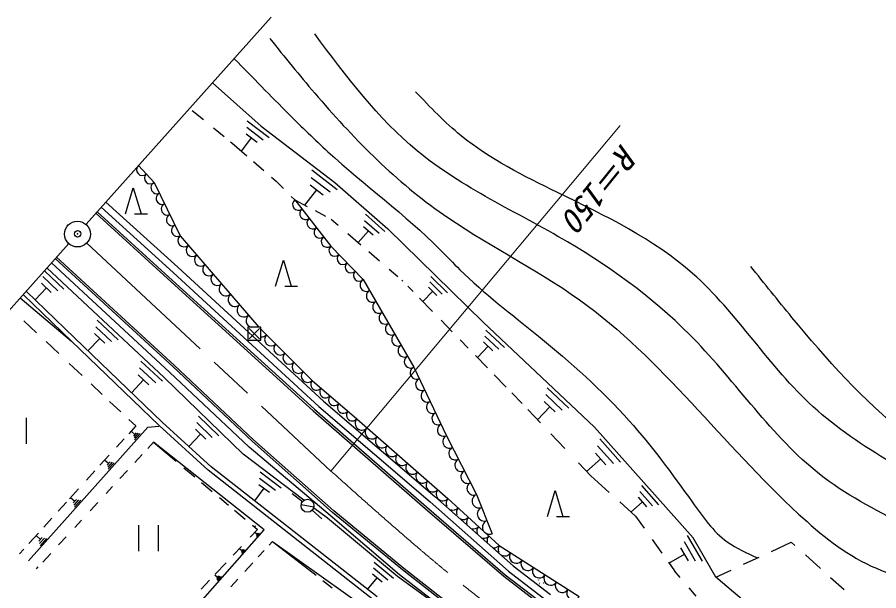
# Model space of a CAD drawing. Units: millimetres, scale not verified. Extents: x 40000 to 680000, y 20000 to 380000.
# Drawn here: x 89702 to 156324, y 272558 to 316918 of the extents above; entities that cross this region are included whole.
import ezdxf
from ezdxf.enums import TextEntityAlignment as Align

# ---------------------------------------------------------------- set-up
doc = ezdxf.new("R2010")
doc.units = ezdxf.units.MM
doc.header["$LTSCALE"] = 1000
doc.header["$PDMODE"] = 32
doc.header["$PDSIZE"] = 500
doc.linetypes.add('CHAIN', pattern=[18.5, 12, -1.5, 3.5, -1.5])
for name, color, linetype, lineweight in [('M-BGD', 7, 'Continuous', 25), ('M-BMK', 2, 'CHAIN', 13), ('M-BMK-ROW', 30, 'Continuous', 25), ('M-BMK-SRVR', 3, 'Continuous', 25), ('M-STR-HTXT', 7, 'Continuous', 13)]:
    doc.layers.add(name, color=color, linetype=linetype, lineweight=lineweight)
doc.layers.add('M-OTRS', color=6, linetype='Continuous')
doc.styles.add('ＭＳ ゴシック', font='')
doc.styles.get('ＭＳ ゴシック').set_extended_font_data('MS Gothic')

msp = doc.modelspace()

# ---------------------------------------------------------------- linework, layer by layer
at = {"layer": 'M-BGD'}
for p, q in [((104809, 311846), (108560, 308482)), ((103228, 309711), (104094, 309007)), ((107495, 308912), (109196, 307617)), ((108560, 308482), (114259, 304133)), ((104870, 308375), (105695, 307705)), ((107400, 307912), (108256, 307264)), ((107452, 308411), (108726, 307441)), ((106205, 307290), (106297, 307215)), ((106297, 307215), (107463, 306199)), ((107047, 306564), (107828, 307588)), ((99081, 305444), (100302, 304141)), ((107963, 305763), (108781, 305051)), ((109359, 304546), (109714, 304237)), ((112425, 304532), (113902, 303402)), ((112472, 305113), (114449, 303605)), ((100302, 304141), (102292, 300015)), ((109714, 304237), (110292, 303664)), ((112366, 303943), (113354, 303189)), ((114259, 304133), (118358, 300554)), ((98080, 301723), (98680, 303723)), ((98680, 303723), (99280, 301723)), ((111952, 302382), (112865, 303565)), ((96561, 302626), (102123, 297585)), ((110898, 303063), (111171, 302793)), ((111171, 302793), (112125, 302286)), ((111171, 302793), (113943, 299212)), ((95885, 301871), (101420, 296809)), ((96194, 302216), (101752, 297179)), ((112741, 301958), (113537, 301535)), ((95785, 301759), (101319, 296698)), ((98780, 301723), (99780, 301723)), ((113966, 301307), (114517, 300834)), ((116555, 301207), (117681, 300214)), ((116621, 301673), (118135, 300353)), ((116476, 300734), (117228, 300075)), ((118358, 300554), (125732, 293328)), ((102292, 300015), (105492, 296297)), ((115271, 300186), (116272, 299325)), ((116063, 299499), (116853, 300409)), ((113943, 299212), (116461, 296630)), ((116887, 298796), (117719, 298080)), ((101489, 289473), (92362, 297932)), ((101769, 289883), (92647, 298251)), ((101871, 289993), (92747, 298362)), ((109686, 296129), (110286, 298129)), ((110286, 298129), (110886, 296129)), ((91803, 297307), (93312, 295884)), ((101058, 289041), (91998, 297525)), ((101752, 297179), (113016, 286818)), ((102123, 297585), (113381, 287230)), ((118461, 297442), (119140, 296858)), ((91672, 296852), (92831, 295760)), ((101319, 296698), (112579, 286483)), ((101420, 296809), (112678, 286595)), ((116461, 296630), (120369, 289851)), ((119450, 296592), (119510, 296530)), ((121686, 296872), (122985, 295602)), ((91083, 295059), (91960, 295994)), ((91569, 296352), (92339, 295629)), ((105492, 296297), (108373, 292935)), ((110386, 296129), (111386, 296129)), ((119916, 296114), (120312, 295707)), ((121500, 296042), (122144, 295403)), ((121599, 296461), (122570, 295506)), ((89929, 295212), (93890, 291860)), ((93890, 291860), (90160, 295470)), ((94133, 292112), (90393, 295731)), ((120813, 295193), (121813, 294166)), ((121061, 294944), (121828, 295726)), ((90221, 293442), (91202, 292518)), ((95877, 293493), (97495, 291970)), ((122482, 293479), (123344, 292594)), ((125732, 293328), (134341, 285211)), ((95781, 292981), (96992, 291840)), ((108275, 293051), (108362, 292963)), ((108542, 292784), (112513, 288816)), ((125936, 292721), (127391, 291361)), ((91931, 291833), (92917, 290905)), ((100666, 285339), (93890, 291860)), ((100905, 285595), (94133, 292112)), ((95168, 291112), (96081, 292081)), ((95674, 292462), (96478, 291702)), ((123957, 291965), (124581, 291324)), ((125850, 292259), (126941, 291241)), ((125294, 290592), (126119, 291466)), ((125754, 291799), (126482, 291123)), ((125140, 290751), (126063, 289802)), ((93725, 290145), (94718, 289211)), ((99261, 290317), (100925, 288766)), ((107875, 284117), (101769, 289883)), ((107976, 284227), (101871, 289993)), ((120369, 289851), (122887, 284550)), ((99055, 289267), (99885, 288482)), ((99164, 289796), (100411, 288628)), ((107632, 283667), (101489, 289473)), ((126581, 289270), (127522, 288305)), ((95414, 288557), (96279, 287742)), ((98541, 287878), (99470, 288874)), ((107178, 283120), (101058, 289041)), ((112513, 288816), (115958, 285846)), ((127952, 287864), (128740, 287035)), ((130677, 288255), (132354, 286670)), ((96847, 287208), (97710, 286396)), ((113381, 287230), (122000, 279859)), ((130457, 287187), (131305, 286388)), ((130568, 287726), (131830, 286533)), ((112579, 286483), (121240, 278927)), ((112678, 286595), (121338, 279041)), ((113016, 286818), (121639, 279445)), ((129175, 286577), (130154, 285547)), ((129930, 285780), (130882, 286792)), ((90395, 285934), (90395, 283934)), ((103707, 286069), (105284, 284543)), ((115958, 285846), (123008, 279696)), ((90573, 274878), (99789, 285224)), ((98869, 285306), (98325, 284708)), ((98341, 285802), (98869, 285306)), ((99789, 285224), (100650, 285295)), ((104475, 281878), (100666, 285339)), ((104701, 282145), (100905, 285595)), ((103602, 285560), (104783, 284423)), ((134341, 285211), (141976, 276641)), ((98505, 284904), (98792, 284647)), ((98897, 284770), (98688, 284524)), ((99054, 284741), (98733, 284383)), ((99201, 284713), (98766, 284235)), ((102964, 283725), (103884, 284673)), ((103486, 285052), (104281, 284293)), ((122887, 284550), (125224, 280015)), ((130973, 284686), (132046, 283557)), ((97970, 284318), (97375, 283662)), ((99808, 283569), (100244, 284041)), ((100244, 284041), (101991, 282576)), ((108808, 277266), (100244, 284041)), ((114076, 278623), (107875, 284117)), ((114173, 278737), (107976, 284227)), ((134742, 284311), (136356, 282494)), ((113889, 278382), (107632, 283667)), ((134414, 283213), (135230, 282297)), ((134578, 283762), (135798, 282395)), ((96818, 283050), (96102, 282262)), ((96468, 282660), (96775, 282399)), ((96880, 282522), (96659, 282268)), ((97037, 282493), (96702, 282118)), ((98797, 282476), (99365, 283091)), ((111863, 279562), (107178, 283120)), ((133731, 281784), (134828, 282759)), ((95709, 281830), (95055, 281109)), ((97194, 282463), (96746, 281967)), ((97646, 281231), (98226, 281859)), ((102591, 282073), (103437, 281363)), ((117316, 271810), (104475, 281878)), ((117530, 272087), (104701, 282145)), ((133094, 282455), (134054, 281445)), ((108446, 281267), (109668, 280347)), ((108485, 281748), (110117, 280518)), ((134054, 281445), (135473, 280167)), ((96580, 280079), (97072, 280611)), ((103943, 280938), (104781, 280235)), ((108066, 279507), (108809, 280487)), ((108397, 280788), (109209, 280179)), ((137971, 280687), (139283, 279211)), ((94452, 280447), (93756, 279681)), ((111750, 279438), (110955, 280044)), ((122000, 279859), (128050, 274499)), ((125224, 280015), (126423, 276969)), ((130699, 278310), (131299, 280310)), ((131299, 280310), (131899, 278310)), ((137847, 280242), (138830, 279132)), ((93505, 279404), (92869, 278705)), ((93834, 279775), (94157, 279490)), ((94273, 279621), (94039, 279350)), ((94442, 279600), (94090, 279188)), ((94609, 279569), (94131, 279027)), ((95352, 278752), (95943, 279390)), ((105348, 279760), (106029, 279188)), ((111657, 279227), (112640, 279044)), ((121639, 279445), (127699, 274075)), ((123008, 279696), (126965, 276060)), ((136290, 279430), (137522, 278320)), ((137162, 278640), (138040, 279422)), ((137712, 279789), (138369, 279056)), ((106501, 278792), (107337, 278091)), ((112515, 278796), (113249, 278116)), ((113700, 278167), (112623, 278985)), ((119501, 274176), (114076, 278623)), ((119595, 274293), (114173, 278737)), ((121240, 278927), (127329, 273675)), ((121338, 279041), (127423, 273792)), ((92385, 278172), (91747, 277470)), ((94162, 277464), (94668, 278012)), ((119113, 273660), (113700, 278167)), ((119275, 273794), (113889, 278382)), ((131399, 278310), (132399, 278310)), ((137522, 278320), (138186, 277387)), ((99106, 275625), (99106, 277625)), ((99959, 267245), (108808, 277266)), ((100606, 277625), (100606, 275625)), ((108278, 277301), (107703, 276692)), ((107896, 277622), (108278, 277301)), ((108045, 277522), (108075, 277562)), ((108065, 277592), (108115, 277552)), ((108065, 277582), (108105, 277552)), ((108065, 277562), (108085, 277552)), ((91336, 277018), (90594, 276201)), ((91166, 276824), (91508, 276526)), ((91625, 276667), (91380, 276387)), ((91802, 276634), (91429, 276216)), ((91970, 276603), (91478, 276044)), ((92905, 276105), (93483, 276730)), ((108072, 277085), (108220, 276955)), ((108273, 277017), (108168, 276894)), ((108351, 277002), (108195, 276818)), ((108430, 276987), (108211, 276743)), ((138803, 276518), (139552, 275464)), ((141515, 276841), (142669, 274845)), ((143728, 273612), (141976, 276641)), ((107038, 275986), (106401, 275311)), ((106903, 275838), (107078, 275684)), ((109181, 276095), (109442, 276378)), ((109442, 276378), (112808, 273764)), ((109442, 276378), (124618, 265559)), ((126965, 276060), (133167, 272102)), ((141002, 275889), (141578, 274886)), ((141264, 276369), (142123, 274865)), ((148027, 275607), (149541, 276310)), ((149541, 276310), (149824, 276059)), ((90202, 275770), (89872, 275407)), ((91681, 274782), (92289, 275439)), ((107141, 275753), (107014, 275614)), ((107232, 275746), (107038, 275528)), ((107320, 275730), (107063, 275442)), ((108343, 275181), (108802, 275681)), ((140097, 274694), (141295, 275386)), ((145868, 274605), (147080, 275168)), ((150645, 275327), (151823, 274280)), ((105852, 274729), (105017, 273844)), ((107304, 274050), (107930, 274731)), ((117296, 274782), (118792, 273536)), ((128050, 274499), (130940, 272269)), ((140051, 274762), (140515, 274108)), ((91185, 274245), (91329, 274401)), ((117176, 273869), (117915, 273252)), ((117241, 274325), (118359, 273393)), ((124875, 269965), (119501, 274176)), ((124967, 270083), (119595, 274293)), ((127699, 274075), (130603, 271833)), ((140963, 273593), (140515, 274108)), ((143728, 273612), (144906, 274159)), ((104582, 273383), (103917, 272678)), ((104976, 273797), (105196, 273614)), ((105273, 273701), (105107, 273519)), ((105381, 273681), (105147, 273409)), ((105489, 273661), (105178, 273302)), ((106218, 272867), (106757, 273455)), ((113326, 273362), (114053, 272797)), ((116799, 272667), (117547, 273565)), ((124664, 269639), (119113, 273660)), ((124664, 269639), (119275, 273794)), ((127329, 273675), (130279, 271429)), ((127423, 273792), (130370, 271548)), ((147443, 270460), (143728, 273612)), ((152603, 273586), (153660, 272645)), ((142216, 272152), (141661, 272789))]:
    msp.add_line(p, q, dxfattribs=at)
for centre, radius in [((112148, 279135), 500), ((130013, 273399), 10), ((130394, 273156), 10), ((130098, 273119), 10)]:
    msp.add_circle(centre, radius, dxfattribs=at)
for centre, radius, start, end in [((99378, 305127), 451, 133.12624, 313.12624), ((99994, 304470), 451, 133.12624, 313.12624), ((100501, 303728), 458, 115.74493, 295.74493), ((100899, 302903), 458, 115.74493, 295.74493), ((101297, 302078), 458, 115.74493, 295.74493), ((111448, 302435), 453, 127.74841, 307.74841), ((112002, 301719), 453, 127.74841, 307.74841), ((101695, 301253), 458, 115.74493, 295.74493), ((112557, 301002), 453, 127.74841, 307.74841), ((102093, 300427), 458, 115.74493, 295.74493), ((113111, 300286), 453, 127.74841, 307.74841), ((102612, 299643), 490, 130.72703, 310.72703), ((113666, 299570), 453, 127.74841, 307.74841), ((103252, 298899), 490, 130.72703, 310.72703), ((114257, 298889), 451, 134.27303, 314.27303), ((103892, 298156), 490, 130.72703, 310.72703), ((114887, 298244), 451, 134.27303, 314.27303), ((115516, 297598), 451, 134.27303, 314.27303), ((104532, 297412), 490, 130.72703, 310.72703), ((116146, 296952), 451, 134.27303, 314.27303), ((105172, 296669), 490, 130.72703, 310.72703), ((116705, 296206), 489, 119.9639, 299.9639), ((105840, 295891), 534, 130.59685, 310.59685), ((106536, 295080), 534, 130.59685, 310.59685), ((117193, 295359), 489, 119.9639, 299.9639), ((107231, 294268), 534, 130.59685, 310.59685), ((117682, 294511), 489, 119.9639, 299.9639), ((107927, 293456), 534, 130.59685, 254.50353), ((118170, 293664), 489, 119.9639, 299.9639), ((118659, 292817), 489, 119.9639, 299.9639), ((107927, 293456), 534, 310.25923, 310.59685), ((108628, 292698), 499, 259.36743, 315.02488), ((109334, 291992), 499, 135.02488, 315.02488), ((119147, 291969), 489, 119.9639, 299.9639), ((110041, 291286), 499, 135.02488, 315.02488), ((119636, 291122), 489, 119.9639, 299.9639), ((110747, 290580), 499, 135.02488, 315.02488), ((120124, 290275), 489, 119.9639, 299.9639), ((111454, 289874), 499, 135.02488, 315.02488), ((120578, 289409), 489, 115.41222, 295.41222), ((112160, 289169), 499, 135.02488, 315.02488), ((112858, 288519), 455, 139.23501, 319.23501), ((120998, 288526), 489, 115.41222, 295.41222), ((113547, 287925), 455, 139.23501, 319.23501), ((121418, 287642), 489, 115.41222, 295.41222), ((114236, 287331), 455, 139.23501, 319.23501), ((121838, 286758), 489, 115.41222, 295.41222), ((114925, 286737), 455, 139.23501, 319.23501), ((115614, 286143), 455, 139.23501, 319.23501), ((116350, 285504), 520, 138.8982, 318.8982), ((122258, 285875), 489, 115.41222, 295.41222), ((117133, 284821), 520, 138.8982, 318.8982), ((122677, 284991), 489, 115.41222, 295.41222), ((117916, 284138), 520, 138.8982, 318.8982), ((123121, 284096), 510, 117.25944, 297.25944), ((118700, 283454), 520, 138.8982, 318.8982), ((123588, 283189), 510, 117.25944, 297.25944), ((119483, 282771), 520, 138.8982, 318.8982), ((124055, 282282), 510, 117.25944, 297.25944), ((120266, 282088), 520, 138.8982, 318.8982), ((124523, 281375), 510, 117.25944, 297.25944), ((121049, 281404), 520, 138.8982, 318.8982), ((121833, 280721), 520, 138.8982, 318.8982), ((124990, 280469), 510, 117.25944, 297.25944), ((122616, 280038), 520, 138.8982, 318.8982), ((125423, 279507), 546, 111.49191, 291.49191), ((123403, 279332), 538, 137.42518, 204.35631), ((123403, 279332), 538, 248.43583, 317.42518), ((124195, 278605), 538, 137.42518, 198.62005), ((125823, 278492), 546, 111.49191, 291.49191), ((124195, 278605), 538, 246.67483, 317.42518), ((124986, 277878), 538, 137.42518, 197.98425), ((126223, 277477), 546, 111.49191, 291.49191), ((124986, 277878), 538, 254.97496, 317.42518), ((125778, 277151), 538, 137.42518, 197.36007), ((125778, 277151), 538, 260.40709, 317.42518), ((126570, 276423), 538, 137.42518, 191.86349), ((126570, 276423), 538, 265.8431, 317.42518), ((127408, 275777), 526, 147.45575, 205.8889), ((127408, 275777), 526, 245.29974, 327.45575), ((128294, 275212), 526, 147.45575, 327.45575), ((129180, 274646), 526, 147.45575, 327.45575), ((130066, 274081), 526, 147.45575, 327.45575), ((130952, 273515), 526, 147.45575, 327.45575), ((131838, 272950), 526, 147.45575, 327.45575), ((132724, 272385), 526, 147.45575, 327.45575)]:
    msp.add_arc(centre, radius, start, end, dxfattribs=at)
for points, knots in [([(109242, 315260), (110382, 313848), (111522, 312435), (112704, 311050), (115589, 307670), (118726, 304454), (122340, 301882), (125825, 299403), (129753, 297522), (133193, 295052), (139547, 290490), (144235, 283918), (150126, 278493), (151844, 276911), (153664, 275427), (155740, 274470), (157849, 273497), (160223, 273069), (162289, 271944), (163827, 271106), (165194, 269880), (166124, 268389), (166454, 267860), (166729, 267298), (167122, 266825), (167326, 266579), (167561, 266358), (167790, 266133), (168019, 265907), (168242, 265677), (168471, 265452), (168700, 265228), (168936, 265009), (169176, 264796), (169418, 264582), (169666, 264375), (169920, 264176), (170146, 263999), (170378, 263830), (170616, 263669), (170853, 263509), (171097, 263358), (171348, 263219), (171597, 263080), (171852, 262954), (172114, 262843), (172374, 262733), (172641, 262638), (172913, 262561), (173134, 262499), (173358, 262450), (173584, 262409), (173811, 262369), (174040, 262338), (174270, 262313), (174500, 262288), (174732, 262269), (174964, 262253), (175196, 262238), (175428, 262224), (175661, 262211), (176176, 262181), (176692, 262150), (177207, 262119), (177720, 262088), (178234, 262057), (178747, 262028), (179258, 261999), (179770, 261972), (180282, 261948), (180794, 261925), (181305, 261905), (181817, 261890), (182307, 261876), (182796, 261867), (183286, 261859), (183777, 261851), (184267, 261845), (184758, 261836), (185249, 261827), (185741, 261815), (186232, 261798), (186724, 261781), (187216, 261757), (187708, 261725), (188080, 261700), (188451, 261669), (188823, 261640), (189194, 261610), (189565, 261581), (189936, 261559), (190306, 261537), (190676, 261522), (191046, 261520), (191414, 261518), (191783, 261529), (192150, 261559), (192427, 261582), (192702, 261615), (192976, 261657), (193252, 261699), (193526, 261749), (193799, 261803), (194073, 261858), (194347, 261917), (194619, 261982), (194892, 262048), (195164, 262119), (195438, 262178), (196520, 262410), (197637, 262450), (198736, 262594), (199251, 262661), (199762, 262752), (200273, 262838), (200784, 262925), (201296, 263007), (201806, 263096), (202316, 263185), (202824, 263281), (203331, 263383), (203837, 263485), (204342, 263593), (204844, 263711), (205395, 263841), (205943, 263982), (206489, 264131), (207036, 264281), (207580, 264440), (208122, 264604), (208667, 264768), (209209, 264939), (209751, 265112), (210296, 265286), (210840, 265463), (211384, 265641), (211692, 265741), (211999, 265841), (212305, 265946), (212610, 266051), (212914, 266160), (213214, 266278), (213511, 266396), (213805, 266523), (214093, 266663), (214378, 266802), (214658, 266955), (214926, 267125), (215104, 267238), (215278, 267359), (215447, 267484), (215618, 267610), (215785, 267741), (215948, 267877), (216112, 268014), (216272, 268155), (216435, 268293), (216600, 268431), (216768, 268566), (216915, 268720), (217169, 268986), (217361, 269310), (217580, 269605), (218870, 271344), (221107, 272099), (222913, 273347), (224014, 274108), (224954, 275052), (225813, 276060), (226679, 277077), (227462, 278159), (228245, 279241)], [0, 0, 0, 0, 1, 1, 1, 2, 2, 2, 3, 3, 3, 4, 4, 4, 5, 5, 5, 6, 6, 6, 7, 7, 7, 8, 8, 8, 9, 9, 9, 10, 10, 10, 11, 11, 11, 12, 12, 12, 13, 13, 13, 14, 14, 14, 15, 15, 15, 16, 16, 16, 17, 17, 17, 18, 18, 18, 19, 19, 19, 20, 20, 20, 21, 21, 21, 22, 22, 22, 23, 23, 23, 24, 24, 24, 25, 25, 25, 26, 26, 26, 27, 27, 27, 28, 28, 28, 29, 29, 29, 30, 30, 30, 31, 31, 31, 32, 32, 32, 33, 33, 33, 34, 34, 34, 35, 35, 35, 36, 36, 36, 37, 37, 37, 38, 38, 38, 39, 39, 39, 40, 40, 40, 41, 41, 41, 42, 42, 42, 43, 43, 43, 44, 44, 44, 45, 45, 45, 46, 46, 46, 47, 47, 47, 48, 48, 48, 49, 49, 49, 50, 50, 50, 51, 51, 51, 52, 52, 52, 53, 53, 53, 54, 54, 54, 55, 55, 55, 56, 56, 56, 57, 57, 57, 57]), ([(225065, 279522), (222577, 277441), (220089, 275360), (217580, 273254), (215618, 271607), (213644, 269944), (211405, 268763), (208497, 267229), (205143, 266507), (201863, 266050), (197456, 265436), (193181, 265297), (188578, 265021), (183081, 264691), (177116, 264166), (172767, 266798), (170086, 268421), (168019, 271243), (165469, 273347), (161422, 276688), (156159, 278221), (152091, 281300), (148337, 284141), (145600, 288300), (142268, 291778), (139328, 294846), (135926, 297384), (132257, 299543), (128331, 301853), (124101, 303728), (120656, 306560), (117590, 309080), (115147, 312357), (112704, 315635)], [0, 0, 0, 0, 1, 1, 1, 2, 2, 2, 3, 3, 3, 4, 4, 4, 5, 5, 5, 6, 6, 6, 7, 7, 7, 8, 8, 8, 9, 9, 9, 10, 10, 10, 11, 11, 11, 11]), ([(106490, 313711), (107892, 312270), (109295, 310828), (110718, 309406), (111702, 308422), (112697, 307447), (113728, 306512), (116565, 303937), (119678, 301661), (122389, 298953), (122907, 298437), (123410, 297904), (123931, 297391), (125821, 295530), (127945, 293929), (130012, 292246), (132502, 290217), (134911, 288069), (137028, 285697), (138779, 283736), (140331, 281622), (141893, 279428), (142702, 278292), (143514, 277135), (144606, 276341), (145311, 275829), (146132, 275469), (146953, 275109)], [0, 0, 0, 0, 1, 1, 1, 2, 2, 2, 3, 3, 3, 4, 4, 4, 5, 5, 5, 6, 6, 6, 7, 7, 7, 8, 8, 8, 9, 9, 9, 9]), ([(209465, 271513), (205731, 270090), (201996, 268667), (198153, 268108), (194438, 267568), (190621, 267835), (186731, 268108), (182469, 268407), (178119, 268711), (174431, 270414), (170450, 272253), (167241, 275722), (163558, 278432), (159505, 281413), (154876, 283474), (151257, 286778), (147869, 289873), (145365, 294057), (141922, 297102), (138912, 299764), (135184, 301556), (131489, 303362), (128857, 304648), (126242, 305942), (124020, 307755), (122765, 308780), (121636, 309970), (120506, 311160)], [0, 0, 0, 0, 1, 1, 1, 2, 2, 2, 3, 3, 3, 4, 4, 4, 5, 5, 5, 6, 6, 6, 7, 7, 7, 8, 8, 8, 9, 9, 9, 9]), ([(202436, 272281), (199055, 271815), (195674, 271349), (192223, 271183), (188441, 271001), (184575, 271180), (181020, 272281), (177871, 273257), (174965, 274958), (172015, 276565), (167323, 279119), (162518, 281435), (158396, 284692), (155126, 287275), (152285, 290451), (149610, 293698), (148530, 295008), (147478, 296330), (146425, 297651)], [0, 0, 0, 0, 1, 1, 1, 2, 2, 2, 3, 3, 3, 4, 4, 4, 5, 5, 5, 6, 6, 6, 6])]:
    msp.add_open_spline(points, degree=3, knots=knots, dxfattribs=at)
at = {"layer": 'M-BMK'}
msp.add_line((95074, 299449), (113955, 281820), dxfattribs=at)
msp.add_open_spline([(113955, 281820), (117936, 278262), (121917, 274705), (126132, 271456), (131284, 267484), (136784, 263974), (142331, 260514), (147432, 257332), (152572, 254194), (158103, 251889), (161172, 250610), (164361, 249588), (167606, 248860), (168147, 248739), (168690, 248626), (169235, 248521), (169779, 248416), (170326, 248319), (170874, 248231), (171421, 248142), (171970, 248062), (172520, 247991), (172946, 247936), (173373, 247887), (173800, 247842), (174227, 247798), (174654, 247757), (175082, 247723), (175510, 247688), (175938, 247660), (176366, 247632)], degree=3, knots=[0, 0, 0, 0, 1, 1, 1, 2, 2, 2, 3, 3, 3, 4, 4, 4, 5, 5, 5, 6, 6, 6, 7, 7, 7, 8, 8, 8, 9, 9, 9, 10, 10, 10, 10], dxfattribs=at)
at = {"layer": 'M-BMK-ROW'}
for p, q in [((107543, 292944), (107533, 291944)), ((108543, 292934), (107543, 292944)), ((108442, 292835), (107634, 292043)), ((107642, 292843), (108434, 292035)), ((108533, 291934), (108543, 292934)), ((107533, 291944), (108533, 291934))]:
    msp.add_line(p, q, dxfattribs=at)
at = {"layer": 'M-BMK-SRVR'}
for p, q in [((109345, 316918), (95023, 300907)), ((93685, 299411), (70362, 273337))]:
    msp.add_line(p, q, dxfattribs=at)
msp.add_circle((94358, 300147), 1000, dxfattribs=at)
at = {"layer": 'M-OTRS'}
msp.add_point((94375, 300165), dxfattribs=at)
at = {"layer": 'M-STR-HTXT'}
msp.add_line((113955, 281820), (136333, 308539), dxfattribs=at)

# ---------------------------------------------------------------- texts
at = {"layer": 'M-STR-HTXT', "style": 'ＭＳ ゴシック', "oblique": 15}
msp.add_text('R＝150', height=1833, rotation=231.089, dxfattribs=at).set_placement((136036, 307603), align=Align.BOTTOM_LEFT)

doc.saveas('drawing.dxf')
